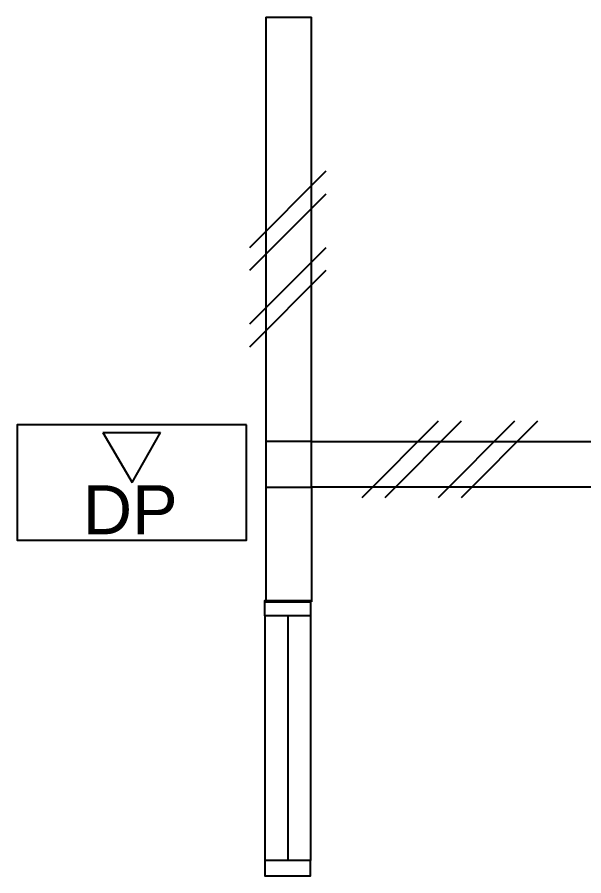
# Model space of a CAD drawing. Header units: millimetres. Extents: x 982 to 80582, y 687 to 58800.
# Drawn here: x 52054 to 53908, y 25437 to 28246 of the extents above; entities that cross this region are included whole.
import ezdxf

# ---------------------------------------------------------------- set-up
doc = ezdxf.new("R2010")
doc.units = ezdxf.units.MM
for name, color, linetype in [('A-COLUMN', 3, 'Continuous'), ('A-TXTBOMBA', 7, 'Continuous'), ('A-WALL', 1, 'Continuous'), ('A-WIN', 9, 'Continuous'), ('A-WLH', 7, 'Continuous')]:
    doc.layers.add(name, color=color, linetype=linetype)
doc.styles.add('arial', font='arial.ttf')

# ---------------------------------------------------------------- blocks, each defined once
blk = doc.blocks.new('A$C49831240')
at = {"layer": 'A-WLH', "color": 8}
for p, q in [((250, 575), (0, 325)), ((250, 500), (0, 250)), ((250, 325), (0, 75)), ((250, 250), (0, 0))]:
    blk.add_line(p, q, dxfattribs=at)
blk = doc.blocks.new('A$C04C40081')
at = {"layer": 'A-WIN', "color": 8}
for p, q in [((850, 150), (50, 150)), ((850, 75), (50, 75)), ((850, 0), (50, 0))]:
    blk.add_line(p, q, dxfattribs=at)
at = {"layer": 'A-WIN', "color": 8, "linetype": 'Continuous'}
for points in [[(50, 150), (0, 150), (0, 0), (50, 0)], [(850, 150), (900, 150), (900, 0), (850, 0)]]:
    blk.add_lwpolyline(points, close=True, dxfattribs=at)

msp = doc.modelspace()

# ---------------------------------------------------------------- linework, layer by layer
at = {"layer": 'A-COLUMN', "color": 8}
msp.add_lwpolyline([(53017.1, 26858.1), (52867.1, 26858.1), (52867.1, 26708.1), (53017.1, 26708.1)], close=True, dxfattribs=at)
at = {"layer": 'A-TXTBOMBA', "color": 8}
for p, q in [((52334.4, 26886.8), (52430.1, 26723.7)), ((52334.4, 26886.8), (52522.7, 26886.8)), ((52430.1, 26723.7), (52522.7, 26886.8))]:
    msp.add_line(p, q, dxfattribs=at)
msp.add_lwpolyline([(52803.6, 26912.5), (52053.6, 26912.5), (52053.6, 26534.6), (52803.6, 26534.6)], close=True, dxfattribs=at)
at = {"layer": 'A-WALL', "color": 8}
for p, q in [((52867.1, 28245.6), (52867.1, 26333.1)), ((52867.1, 28245.6), (53017.1, 28245.6)), ((53017.1, 26858.1), (53017.1, 28245.6)), ((53017.1, 26858.1), (61717.1, 26858.1)), ((53017.1, 26708.1), (53017.1, 26333.1)), ((61717.1, 26708.1), (53017.1, 26708.1)), ((52867.1, 26333.1), (53017.1, 26333.1))]:
    msp.add_line(p, q, dxfattribs=at)
at = {"layer": 'A-WLH', "color": 8}
for p, q in [((53182.7, 26674.8), (53432.7, 26924.8)), ((53257.7, 26674.8), (53507.7, 26924.8)), ((53432.7, 26674.8), (53682.7, 26924.8)), ((53507.7, 26674.8), (53757.7, 26924.8))]:
    msp.add_line(p, q, dxfattribs=at)

# ---------------------------------------------------------------- block references
at = {"layer": 'A-WIN', "color": 8, "rotation": 90}
msp.add_blockref('A$C04C40081', (53014, 25437.2), dxfattribs=at)
at = {"layer": 'A-WLH', "color": 8}
msp.add_blockref('A$C49831240', (52813.9, 27166.6), dxfattribs=at)

# ---------------------------------------------------------------- texts
at = {"layer": 'A-TXTBOMBA', "color": 8, "style": 'arial'}
msp.add_text('DP', height=160, dxfattribs=at).set_placement((52268.4, 26554.5))

doc.saveas('drawing.dxf')
